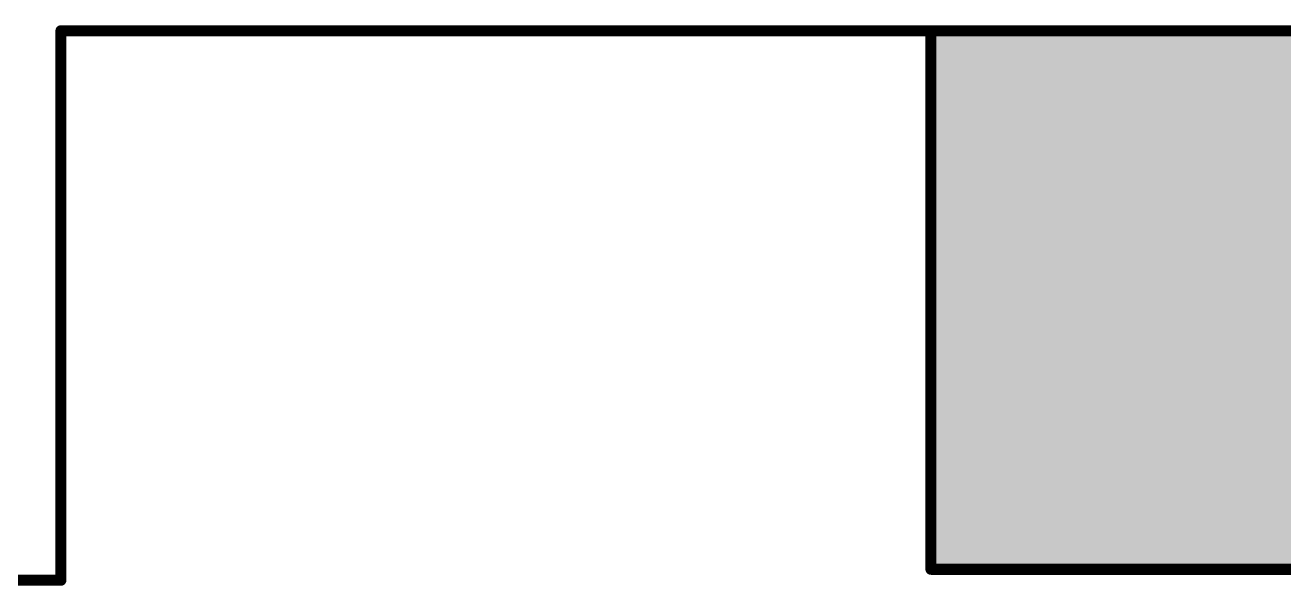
# Model space of a CAD drawing. Header units: inches. Extents: x -6 to 385, y -2 to 102.
# Drawn here: x 22.96 to 37.43, y -0.06 to 6.38 of the extents above; entities that cross this region are included whole.
import ezdxf

# ---------------------------------------------------------------- set-up
doc = ezdxf.new("R2010")
doc.units = ezdxf.units.IN
for name, color, linetype in [('Board outline', 216, 'Continuous'), ('Bottom Overlay', 54, 'Continuous'), ('Keep-Out Layer', 6, 'Continuous')]:
    doc.layers.add(name, color=color, linetype=linetype)

# ---------------------------------------------------------------- blocks, each defined once
blk = doc.blocks.new('38_SMD_M______B_80')
at = {"layer": 'Bottom Overlay'}
for points in [[(-7.899, -15.748), (-7.188, -15.748), (-7.188, -11.582), (-7.899, -11.582)], [(-5.436, -11.582), (-6.147, -11.582), (-6.147, -15.748), (-5.436, -15.748)], [(-7.899, -15.748), (-5.436, -15.748), (-5.436, -15.215), (-7.899, -15.215)], [(-5.512, -15.748), (-2.972, -15.748), (-2.972, -15.215), (-5.512, -15.215)]]:
    blk.add_hatch(color=54, dxfattribs=at).paths.add_polyline_path(points)
at = {"layer": 'Keep-Out Layer'}
blk.add_hatch(color=6, dxfattribs=at).paths.add_polyline_path([(-9.042, -16.383), (9.042, -16.383), (9.042, -10.287), (-9.042, -10.287)])
at = {"layer": 'Bottom Overlay'}
for points in [[(-9.096, -16.434, 0.127, 0.127, 0), (-9.096, -10.244, 0.127, 0.127, 0)], [(-9.096, -10.244, 0.127, 0.127, 0), (9.086, -10.244, 0.127, 0.127, 0)], [(-9.096, -16.434, 0.127, 0.127, 0), (9.091, -16.434, 0.127, 0.127, 0)]]:
    blk.add_lwpolyline(points, format="xyseb", dxfattribs=at)
for points in [[(-9.127, -10.244, 0.0635, 0.0635, 1), (-9.064, -10.244, 0.0635, 0.0635, 1)], [(-9.127, -10.244, 0.0635, 0.0635, 1), (-9.064, -10.244, 0.0635, 0.0635, 1)], [(-9.127, -16.434, 0.0635, 0.0635, 1), (-9.064, -16.434, 0.0635, 0.0635, 1)], [(-9.127, -16.434, 0.0635, 0.0635, 1), (-9.064, -16.434, 0.0635, 0.0635, 1)]]:
    blk.add_lwpolyline(points, format="xyseb", close=True, dxfattribs=at)

msp = doc.modelspace()

# ---------------------------------------------------------------- linework, layer by layer
at = {"layer": 'Board outline'}
for points in [[(23.374, 0, 0.127, 0.127, 0), (23.374, 6.316, 0.127, 0.127, 0)], [(23.374, 6.316, 0.127, 0.127, 0), (61.561, 6.316, 0.127, 0.127, 0)], [(0, 0, 0.127, 0.127, 0), (23.374, 0, 0.127, 0.127, 0)]]:
    msp.add_lwpolyline(points, format="xyseb", dxfattribs=at)
for points in [[(23.343, 6.316, 0.0635, 0.0635, 1), (23.406, 6.316, 0.0635, 0.0635, 1)], [(23.343, 6.316, 0.0635, 0.0635, 1), (23.406, 6.316, 0.0635, 0.0635, 1)], [(23.343, 0, 0.0635, 0.0635, 1), (23.406, 0, 0.0635, 0.0635, 1)], [(23.343, 0, 0.0635, 0.0635, 1), (23.406, 0, 0.0635, 0.0635, 1)]]:
    msp.add_lwpolyline(points, format="xyseb", close=True, dxfattribs=at)

# ---------------------------------------------------------------- block references
msp.add_blockref('38_SMD_M______B_80', (42.47, 16.56))

doc.saveas('drawing.dxf')
